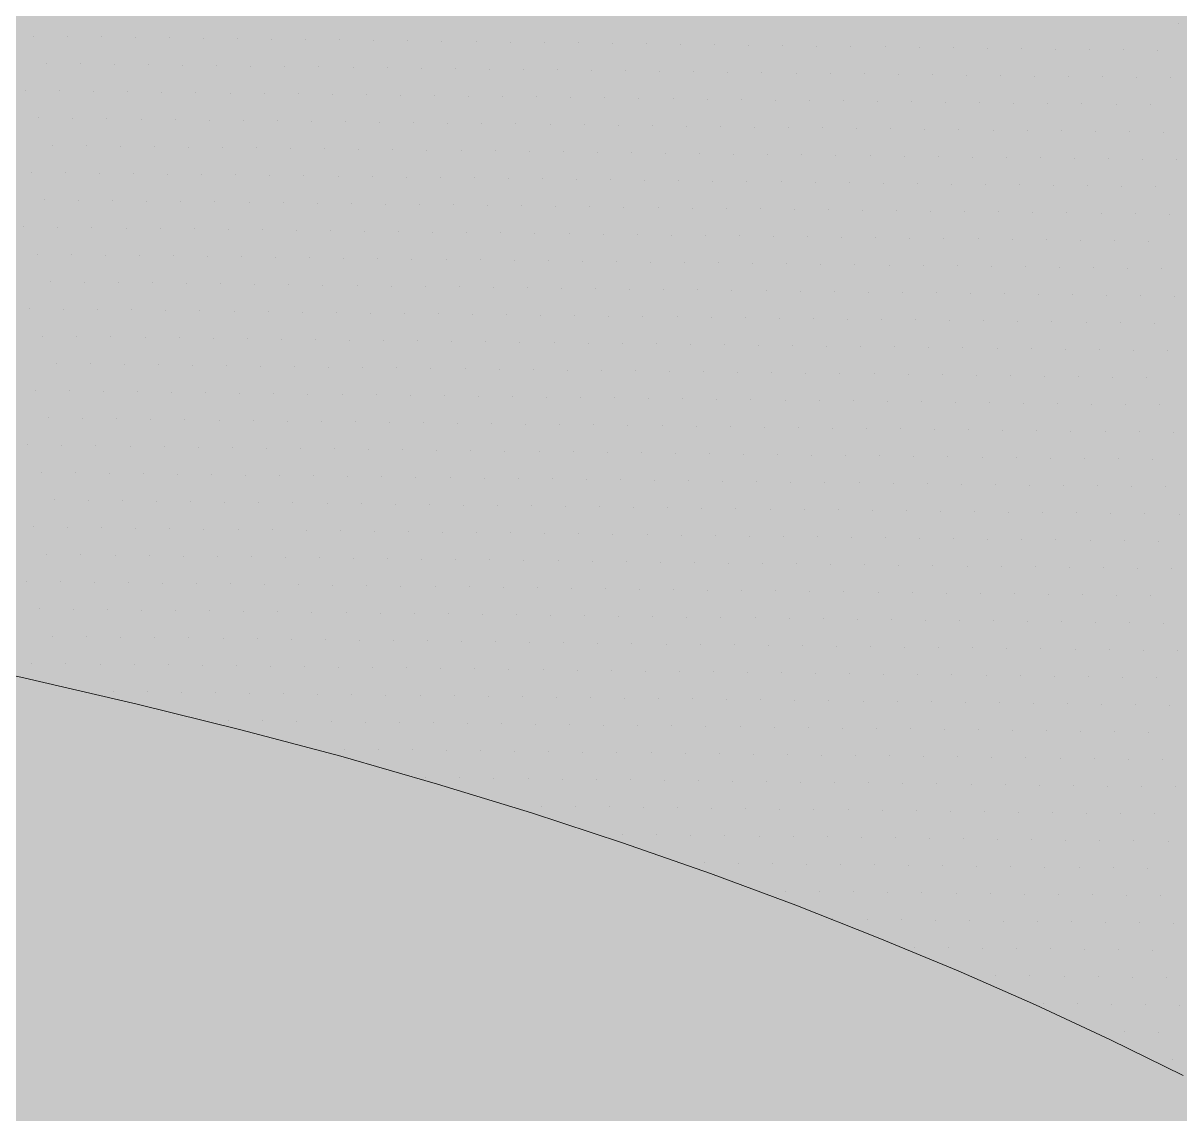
# Model space of a CAD drawing. Header units: metres. Extents: x 62264 to 62602, y 108404 to 109101.
# Drawn here: x 62517.266 to 62518.23, y 108437.535 to 108438.443 of the extents above; entities that cross this region are included whole.
import ezdxf

# ---------------------------------------------------------------- set-up
doc = ezdxf.new("R2010")
doc.units = ezdxf.units.M
doc.header["$MEASUREMENT"] = 0
for name, color, linetype in [('colore lago', 131, 'Continuous'), ('LIN018CO', 6, 'Continuous'), ('LIN025CO', 7, 'Continuous')]:
    doc.layers.add(name, color=color, linetype=linetype)

# ---------------------------------------------------------------- blocks, each defined once
blk = doc.blocks.new('*X8')
at = {"color": 0}
for p, q in [((262.29945, 628.3071), (262.29945, 628.3071)), ((262.289925, 628.30075), (262.289925, 628.30075)), ((262.296275, 628.30075), (262.296275, 628.30075)), ((262.27405, 628.2944), (262.27405, 628.2944)), ((262.2804, 628.2944), (262.2804, 628.2944)), ((262.28675, 628.2944), (262.28675, 628.2944)), ((262.2931, 628.2944), (262.2931, 628.2944)), ((262.29945, 628.2944), (262.29945, 628.2944)), ((262.264525, 628.28805), (262.264525, 628.28805)), ((262.270875, 628.28805), (262.270875, 628.28805)), ((262.277225, 628.28805), (262.277225, 628.28805)), ((262.283575, 628.28805), (262.283575, 628.28805)), ((262.289925, 628.28805), (262.289925, 628.28805)), ((262.296275, 628.28805), (262.296275, 628.28805)), ((262.302625, 628.28805), (262.302625, 628.28805)), ((262.24865, 628.2817), (262.24865, 628.2817)), ((262.255, 628.2817), (262.255, 628.2817)), ((262.26135, 628.2817), (262.26135, 628.2817)), ((262.2677, 628.2817), (262.2677, 628.2817)), ((262.27405, 628.2817), (262.27405, 628.2817)), ((262.2804, 628.2817), (262.2804, 628.2817)), ((262.28675, 628.2817), (262.28675, 628.2817)), ((262.2931, 628.2817), (262.2931, 628.2817)), ((262.29945, 628.2817), (262.29945, 628.2817)), ((262.3058, 628.2817), (262.3058, 628.2817)), ((262.239125, 628.27535), (262.239125, 628.27535)), ((262.245475, 628.27535), (262.245475, 628.27535)), ((262.251825, 628.27535), (262.251825, 628.27535)), ((262.258175, 628.27535), (262.258175, 628.27535)), ((262.264525, 628.27535), (262.264525, 628.27535)), ((262.270875, 628.27535), (262.270875, 628.27535)), ((262.277225, 628.27535), (262.277225, 628.27535)), ((262.283575, 628.27535), (262.283575, 628.27535)), ((262.289925, 628.27535), (262.289925, 628.27535)), ((262.296275, 628.27535), (262.296275, 628.27535)), ((262.302625, 628.27535), (262.302625, 628.27535)), ((262.308975, 628.27535), (262.308975, 628.27535)), ((262.22325, 628.269), (262.22325, 628.269)), ((262.2296, 628.269), (262.2296, 628.269)), ((262.23595, 628.269), (262.23595, 628.269)), ((262.2423, 628.269), (262.2423, 628.269)), ((262.24865, 628.269), (262.24865, 628.269)), ((262.255, 628.269), (262.255, 628.269)), ((262.26135, 628.269), (262.26135, 628.269)), ((262.2677, 628.269), (262.2677, 628.269)), ((262.27405, 628.269), (262.27405, 628.269)), ((262.2804, 628.269), (262.2804, 628.269)), ((262.28675, 628.269), (262.28675, 628.269)), ((262.2931, 628.269), (262.2931, 628.269)), ((262.29945, 628.269), (262.29945, 628.269)), ((262.3058, 628.269), (262.3058, 628.269)), ((262.31215, 628.269), (262.31215, 628.269)), ((262.207375, 628.26265), (262.207375, 628.26265)), ((262.213725, 628.26265), (262.213725, 628.26265)), ((262.220075, 628.26265), (262.220075, 628.26265)), ((262.226425, 628.26265), (262.226425, 628.26265)), ((262.232775, 628.26265), (262.232775, 628.26265)), ((262.239125, 628.26265), (262.239125, 628.26265)), ((262.245475, 628.26265), (262.245475, 628.26265)), ((262.251825, 628.26265), (262.251825, 628.26265)), ((262.258175, 628.26265), (262.258175, 628.26265)), ((262.264525, 628.26265), (262.264525, 628.26265)), ((262.270875, 628.26265), (262.270875, 628.26265)), ((262.277225, 628.26265), (262.277225, 628.26265)), ((262.283575, 628.26265), (262.283575, 628.26265)), ((262.289925, 628.26265), (262.289925, 628.26265)), ((262.296275, 628.26265), (262.296275, 628.26265)), ((262.302625, 628.26265), (262.302625, 628.26265)), ((262.308975, 628.26265), (262.308975, 628.26265)), ((262.315325, 628.26265), (262.315325, 628.26265)), ((262.19785, 628.2563), (262.19785, 628.2563)), ((262.2042, 628.2563), (262.2042, 628.2563)), ((262.21055, 628.2563), (262.21055, 628.2563)), ((262.2169, 628.2563), (262.2169, 628.2563)), ((262.22325, 628.2563), (262.22325, 628.2563)), ((262.2296, 628.2563), (262.2296, 628.2563)), ((262.23595, 628.2563), (262.23595, 628.2563)), ((262.2423, 628.2563), (262.2423, 628.2563)), ((262.24865, 628.2563), (262.24865, 628.2563)), ((262.255, 628.2563), (262.255, 628.2563)), ((262.26135, 628.2563), (262.26135, 628.2563)), ((262.2677, 628.2563), (262.2677, 628.2563)), ((262.27405, 628.2563), (262.27405, 628.2563)), ((262.2804, 628.2563), (262.2804, 628.2563)), ((262.28675, 628.2563), (262.28675, 628.2563)), ((262.2931, 628.2563), (262.2931, 628.2563)), ((262.29945, 628.2563), (262.29945, 628.2563)), ((262.3058, 628.2563), (262.3058, 628.2563)), ((262.31215, 628.2563), (262.31215, 628.2563)), ((262.3185, 628.2563), (262.3185, 628.2563)), ((262.181975, 628.24995), (262.181975, 628.24995)), ((262.188325, 628.24995), (262.188325, 628.24995)), ((262.194675, 628.24995), (262.194675, 628.24995)), ((262.201025, 628.24995), (262.201025, 628.24995)), ((262.207375, 628.24995), (262.207375, 628.24995)), ((262.213725, 628.24995), (262.213725, 628.24995)), ((262.220075, 628.24995), (262.220075, 628.24995)), ((262.226425, 628.24995), (262.226425, 628.24995)), ((262.232775, 628.24995), (262.232775, 628.24995)), ((262.239125, 628.24995), (262.239125, 628.24995)), ((262.245475, 628.24995), (262.245475, 628.24995)), ((262.251825, 628.24995), (262.251825, 628.24995)), ((262.258175, 628.24995), (262.258175, 628.24995)), ((262.264525, 628.24995), (262.264525, 628.24995)), ((262.270875, 628.24995), (262.270875, 628.24995)), ((262.277225, 628.24995), (262.277225, 628.24995)), ((262.283575, 628.24995), (262.283575, 628.24995)), ((262.289925, 628.24995), (262.289925, 628.24995)), ((262.296275, 628.24995), (262.296275, 628.24995)), ((262.302625, 628.24995), (262.302625, 628.24995)), ((262.308975, 628.24995), (262.308975, 628.24995)), ((262.315325, 628.24995), (262.315325, 628.24995)), ((262.321675, 628.24995), (262.321675, 628.24995)), ((262.17245, 628.2436), (262.17245, 628.2436)), ((262.1788, 628.2436), (262.1788, 628.2436)), ((262.18515, 628.2436), (262.18515, 628.2436)), ((262.1915, 628.2436), (262.1915, 628.2436)), ((262.19785, 628.2436), (262.19785, 628.2436)), ((262.2042, 628.2436), (262.2042, 628.2436)), ((262.21055, 628.2436), (262.21055, 628.2436)), ((262.2169, 628.2436), (262.2169, 628.2436)), ((262.22325, 628.2436), (262.22325, 628.2436)), ((262.2296, 628.2436), (262.2296, 628.2436)), ((262.23595, 628.2436), (262.23595, 628.2436)), ((262.2423, 628.2436), (262.2423, 628.2436)), ((262.24865, 628.2436), (262.24865, 628.2436)), ((262.255, 628.2436), (262.255, 628.2436)), ((262.26135, 628.2436), (262.26135, 628.2436)), ((262.2677, 628.2436), (262.2677, 628.2436)), ((262.27405, 628.2436), (262.27405, 628.2436)), ((262.2804, 628.2436), (262.2804, 628.2436)), ((262.28675, 628.2436), (262.28675, 628.2436)), ((262.2931, 628.2436), (262.2931, 628.2436)), ((262.29945, 628.2436), (262.29945, 628.2436)), ((262.3058, 628.2436), (262.3058, 628.2436)), ((262.31215, 628.2436), (262.31215, 628.2436)), ((262.3185, 628.2436), (262.3185, 628.2436)), ((262.32485, 628.2436), (262.32485, 628.2436)), ((262.156575, 628.23725), (262.156575, 628.23725)), ((262.162925, 628.23725), (262.162925, 628.23725)), ((262.169275, 628.23725), (262.169275, 628.23725)), ((262.175625, 628.23725), (262.175625, 628.23725)), ((262.181975, 628.23725), (262.181975, 628.23725)), ((262.188325, 628.23725), (262.188325, 628.23725)), ((262.194675, 628.23725), (262.194675, 628.23725)), ((262.201025, 628.23725), (262.201025, 628.23725)), ((262.207375, 628.23725), (262.207375, 628.23725)), ((262.213725, 628.23725), (262.213725, 628.23725)), ((262.220075, 628.23725), (262.220075, 628.23725)), ((262.226425, 628.23725), (262.226425, 628.23725)), ((262.232775, 628.23725), (262.232775, 628.23725)), ((262.239125, 628.23725), (262.239125, 628.23725)), ((262.245475, 628.23725), (262.245475, 628.23725)), ((262.251825, 628.23725), (262.251825, 628.23725)), ((262.258175, 628.23725), (262.258175, 628.23725)), ((262.264525, 628.23725), (262.264525, 628.23725)), ((262.270875, 628.23725), (262.270875, 628.23725)), ((262.277225, 628.23725), (262.277225, 628.23725)), ((262.283575, 628.23725), (262.283575, 628.23725)), ((262.289925, 628.23725), (262.289925, 628.23725)), ((262.296275, 628.23725), (262.296275, 628.23725)), ((262.302625, 628.23725), (262.302625, 628.23725)), ((262.308975, 628.23725), (262.308975, 628.23725)), ((262.315325, 628.23725), (262.315325, 628.23725)), ((262.321675, 628.23725), (262.321675, 628.23725)), ((262.328025, 628.23725), (262.328025, 628.23725)), ((262.14705, 628.2309), (262.14705, 628.2309)), ((262.1534, 628.2309), (262.1534, 628.2309)), ((262.15975, 628.2309), (262.15975, 628.2309)), ((262.1661, 628.2309), (262.1661, 628.2309)), ((262.17245, 628.2309), (262.17245, 628.2309)), ((262.1788, 628.2309), (262.1788, 628.2309)), ((262.18515, 628.2309), (262.18515, 628.2309)), ((262.1915, 628.2309), (262.1915, 628.2309)), ((262.19785, 628.2309), (262.19785, 628.2309)), ((262.2042, 628.2309), (262.2042, 628.2309)), ((262.21055, 628.2309), (262.21055, 628.2309)), ((262.2169, 628.2309), (262.2169, 628.2309)), ((262.22325, 628.2309), (262.22325, 628.2309)), ((262.2296, 628.2309), (262.2296, 628.2309)), ((262.23595, 628.2309), (262.23595, 628.2309)), ((262.2423, 628.2309), (262.2423, 628.2309)), ((262.24865, 628.2309), (262.24865, 628.2309)), ((262.255, 628.2309), (262.255, 628.2309)), ((262.26135, 628.2309), (262.26135, 628.2309)), ((262.2677, 628.2309), (262.2677, 628.2309)), ((262.27405, 628.2309), (262.27405, 628.2309)), ((262.2804, 628.2309), (262.2804, 628.2309)), ((262.28675, 628.2309), (262.28675, 628.2309)), ((262.2931, 628.2309), (262.2931, 628.2309)), ((262.29945, 628.2309), (262.29945, 628.2309)), ((262.3058, 628.2309), (262.3058, 628.2309)), ((262.31215, 628.2309), (262.31215, 628.2309)), ((262.3185, 628.2309), (262.3185, 628.2309)), ((262.32485, 628.2309), (262.32485, 628.2309)), ((262.3312, 628.2309), (262.3312, 628.2309)), ((262.131175, 628.22455), (262.131175, 628.22455)), ((262.137525, 628.22455), (262.137525, 628.22455)), ((262.143875, 628.22455), (262.143875, 628.22455)), ((262.150225, 628.22455), (262.150225, 628.22455)), ((262.156575, 628.22455), (262.156575, 628.22455)), ((262.162925, 628.22455), (262.162925, 628.22455)), ((262.169275, 628.22455), (262.169275, 628.22455)), ((262.175625, 628.22455), (262.175625, 628.22455)), ((262.181975, 628.22455), (262.181975, 628.22455)), ((262.188325, 628.22455), (262.188325, 628.22455)), ((262.194675, 628.22455), (262.194675, 628.22455)), ((262.201025, 628.22455), (262.201025, 628.22455)), ((262.207375, 628.22455), (262.207375, 628.22455)), ((262.213725, 628.22455), (262.213725, 628.22455)), ((262.220075, 628.22455), (262.220075, 628.22455)), ((262.226425, 628.22455), (262.226425, 628.22455)), ((262.232775, 628.22455), (262.232775, 628.22455)), ((262.239125, 628.22455), (262.239125, 628.22455)), ((262.245475, 628.22455), (262.245475, 628.22455)), ((262.251825, 628.22455), (262.251825, 628.22455)), ((262.258175, 628.22455), (262.258175, 628.22455)), ((262.264525, 628.22455), (262.264525, 628.22455)), ((262.270875, 628.22455), (262.270875, 628.22455)), ((262.277225, 628.22455), (262.277225, 628.22455)), ((262.283575, 628.22455), (262.283575, 628.22455)), ((262.289925, 628.22455), (262.289925, 628.22455)), ((262.296275, 628.22455), (262.296275, 628.22455)), ((262.302625, 628.22455), (262.302625, 628.22455)), ((262.308975, 628.22455), (262.308975, 628.22455)), ((262.315325, 628.22455), (262.315325, 628.22455)), ((262.321675, 628.22455), (262.321675, 628.22455)), ((262.328025, 628.22455), (262.328025, 628.22455)), ((262.334375, 628.22455), (262.334375, 628.22455)), ((262.1153, 628.2182), (262.1153, 628.2182)), ((262.12165, 628.2182), (262.12165, 628.2182)), ((262.128, 628.2182), (262.128, 628.2182)), ((262.13435, 628.2182), (262.13435, 628.2182)), ((262.1407, 628.2182), (262.1407, 628.2182)), ((262.14705, 628.2182), (262.14705, 628.2182)), ((262.1534, 628.2182), (262.1534, 628.2182)), ((262.15975, 628.2182), (262.15975, 628.2182)), ((262.1661, 628.2182), (262.1661, 628.2182)), ((262.17245, 628.2182), (262.17245, 628.2182)), ((262.1788, 628.2182), (262.1788, 628.2182)), ((262.18515, 628.2182), (262.18515, 628.2182)), ((262.1915, 628.2182), (262.1915, 628.2182)), ((262.19785, 628.2182), (262.19785, 628.2182)), ((262.2042, 628.2182), (262.2042, 628.2182)), ((262.21055, 628.2182), (262.21055, 628.2182)), ((262.2169, 628.2182), (262.2169, 628.2182)), ((262.22325, 628.2182), (262.22325, 628.2182)), ((262.2296, 628.2182), (262.2296, 628.2182)), ((262.23595, 628.2182), (262.23595, 628.2182)), ((262.2423, 628.2182), (262.2423, 628.2182)), ((262.24865, 628.2182), (262.24865, 628.2182)), ((262.255, 628.2182), (262.255, 628.2182)), ((262.26135, 628.2182), (262.26135, 628.2182)), ((262.2677, 628.2182), (262.2677, 628.2182)), ((262.27405, 628.2182), (262.27405, 628.2182)), ((262.2804, 628.2182), (262.2804, 628.2182)), ((262.28675, 628.2182), (262.28675, 628.2182)), ((262.2931, 628.2182), (262.2931, 628.2182)), ((262.29945, 628.2182), (262.29945, 628.2182)), ((262.3058, 628.2182), (262.3058, 628.2182)), ((262.31215, 628.2182), (262.31215, 628.2182)), ((262.3185, 628.2182), (262.3185, 628.2182)), ((262.32485, 628.2182), (262.32485, 628.2182)), ((262.3312, 628.2182), (262.3312, 628.2182)), ((262.33755, 628.2182), (262.33755, 628.2182)), ((262.105775, 628.21185), (262.105775, 628.21185)), ((262.112125, 628.21185), (262.112125, 628.21185)), ((262.118475, 628.21185), (262.118475, 628.21185)), ((262.124825, 628.21185), (262.124825, 628.21185)), ((262.131175, 628.21185), (262.131175, 628.21185)), ((262.137525, 628.21185), (262.137525, 628.21185)), ((262.143875, 628.21185), (262.143875, 628.21185)), ((262.150225, 628.21185), (262.150225, 628.21185)), ((262.156575, 628.21185), (262.156575, 628.21185)), ((262.162925, 628.21185), (262.162925, 628.21185)), ((262.169275, 628.21185), (262.169275, 628.21185)), ((262.175625, 628.21185), (262.175625, 628.21185)), ((262.181975, 628.21185), (262.181975, 628.21185)), ((262.188325, 628.21185), (262.188325, 628.21185)), ((262.194675, 628.21185), (262.194675, 628.21185)), ((262.201025, 628.21185), (262.201025, 628.21185)), ((262.207375, 628.21185), (262.207375, 628.21185)), ((262.213725, 628.21185), (262.213725, 628.21185)), ((262.220075, 628.21185), (262.220075, 628.21185)), ((262.226425, 628.21185), (262.226425, 628.21185)), ((262.232775, 628.21185), (262.232775, 628.21185)), ((262.239125, 628.21185), (262.239125, 628.21185)), ((262.245475, 628.21185), (262.245475, 628.21185)), ((262.251825, 628.21185), (262.251825, 628.21185)), ((262.258175, 628.21185), (262.258175, 628.21185)), ((262.264525, 628.21185), (262.264525, 628.21185)), ((262.270875, 628.21185), (262.270875, 628.21185)), ((262.277225, 628.21185), (262.277225, 628.21185)), ((262.283575, 628.21185), (262.283575, 628.21185)), ((262.289925, 628.21185), (262.289925, 628.21185)), ((262.296275, 628.21185), (262.296275, 628.21185)), ((262.302625, 628.21185), (262.302625, 628.21185)), ((262.308975, 628.21185), (262.308975, 628.21185)), ((262.315325, 628.21185), (262.315325, 628.21185)), ((262.321675, 628.21185), (262.321675, 628.21185)), ((262.328025, 628.21185), (262.328025, 628.21185)), ((262.334375, 628.21185), (262.334375, 628.21185)), ((262.340725, 628.21185), (262.340725, 628.21185)), ((262.1153, 628.2055), (262.1153, 628.2055)), ((262.12165, 628.2055), (262.12165, 628.2055)), ((262.128, 628.2055), (262.128, 628.2055)), ((262.13435, 628.2055), (262.13435, 628.2055)), ((262.1407, 628.2055), (262.1407, 628.2055)), ((262.14705, 628.2055), (262.14705, 628.2055)), ((262.1534, 628.2055), (262.1534, 628.2055)), ((262.15975, 628.2055), (262.15975, 628.2055)), ((262.1661, 628.2055), (262.1661, 628.2055)), ((262.17245, 628.2055), (262.17245, 628.2055)), ((262.1788, 628.2055), (262.1788, 628.2055)), ((262.18515, 628.2055), (262.18515, 628.2055)), ((262.1915, 628.2055), (262.1915, 628.2055)), ((262.19785, 628.2055), (262.19785, 628.2055)), ((262.2042, 628.2055), (262.2042, 628.2055)), ((262.21055, 628.2055), (262.21055, 628.2055)), ((262.2169, 628.2055), (262.2169, 628.2055)), ((262.22325, 628.2055), (262.22325, 628.2055)), ((262.2296, 628.2055), (262.2296, 628.2055)), ((262.23595, 628.2055), (262.23595, 628.2055)), ((262.2423, 628.2055), (262.2423, 628.2055)), ((262.24865, 628.2055), (262.24865, 628.2055)), ((262.255, 628.2055), (262.255, 628.2055)), ((262.26135, 628.2055), (262.26135, 628.2055)), ((262.2677, 628.2055), (262.2677, 628.2055)), ((262.27405, 628.2055), (262.27405, 628.2055)), ((262.2804, 628.2055), (262.2804, 628.2055)), ((262.28675, 628.2055), (262.28675, 628.2055)), ((262.2931, 628.2055), (262.2931, 628.2055)), ((262.29945, 628.2055), (262.29945, 628.2055)), ((262.3058, 628.2055), (262.3058, 628.2055)), ((262.31215, 628.2055), (262.31215, 628.2055)), ((262.3185, 628.2055), (262.3185, 628.2055)), ((262.32485, 628.2055), (262.32485, 628.2055)), ((262.3312, 628.2055), (262.3312, 628.2055)), ((262.33755, 628.2055), (262.33755, 628.2055)), ((262.3439, 628.2055), (262.3439, 628.2055)), ((262.124825, 628.19915), (262.124825, 628.19915)), ((262.131175, 628.19915), (262.131175, 628.19915)), ((262.137525, 628.19915), (262.137525, 628.19915)), ((262.143875, 628.19915), (262.143875, 628.19915)), ((262.150225, 628.19915), (262.150225, 628.19915)), ((262.156575, 628.19915), (262.156575, 628.19915)), ((262.162925, 628.19915), (262.162925, 628.19915)), ((262.169275, 628.19915), (262.169275, 628.19915)), ((262.175625, 628.19915), (262.175625, 628.19915)), ((262.181975, 628.19915), (262.181975, 628.19915)), ((262.188325, 628.19915), (262.188325, 628.19915)), ((262.194675, 628.19915), (262.194675, 628.19915)), ((262.201025, 628.19915), (262.201025, 628.19915)), ((262.207375, 628.19915), (262.207375, 628.19915)), ((262.213725, 628.19915), (262.213725, 628.19915)), ((262.220075, 628.19915), (262.220075, 628.19915)), ((262.226425, 628.19915), (262.226425, 628.19915)), ((262.232775, 628.19915), (262.232775, 628.19915)), ((262.239125, 628.19915), (262.239125, 628.19915)), ((262.245475, 628.19915), (262.245475, 628.19915)), ((262.251825, 628.19915), (262.251825, 628.19915)), ((262.258175, 628.19915), (262.258175, 628.19915)), ((262.264525, 628.19915), (262.264525, 628.19915)), ((262.270875, 628.19915), (262.270875, 628.19915)), ((262.277225, 628.19915), (262.277225, 628.19915)), ((262.283575, 628.19915), (262.283575, 628.19915)), ((262.289925, 628.19915), (262.289925, 628.19915)), ((262.296275, 628.19915), (262.296275, 628.19915)), ((262.302625, 628.19915), (262.302625, 628.19915)), ((262.308975, 628.19915), (262.308975, 628.19915)), ((262.315325, 628.19915), (262.315325, 628.19915)), ((262.321675, 628.19915), (262.321675, 628.19915)), ((262.328025, 628.19915), (262.328025, 628.19915)), ((262.334375, 628.19915), (262.334375, 628.19915)), ((262.340725, 628.19915), (262.340725, 628.19915)), ((262.347075, 628.19915), (262.347075, 628.19915)), ((262.128, 628.1928), (262.128, 628.1928)), ((262.13435, 628.1928), (262.13435, 628.1928)), ((262.1407, 628.1928), (262.1407, 628.1928)), ((262.14705, 628.1928), (262.14705, 628.1928)), ((262.1534, 628.1928), (262.1534, 628.1928)), ((262.15975, 628.1928), (262.15975, 628.1928)), ((262.1661, 628.1928), (262.1661, 628.1928)), ((262.17245, 628.1928), (262.17245, 628.1928)), ((262.1788, 628.1928), (262.1788, 628.1928)), ((262.18515, 628.1928), (262.18515, 628.1928)), ((262.1915, 628.1928), (262.1915, 628.1928)), ((262.19785, 628.1928), (262.19785, 628.1928)), ((262.2042, 628.1928), (262.2042, 628.1928)), ((262.21055, 628.1928), (262.21055, 628.1928)), ((262.2169, 628.1928), (262.2169, 628.1928)), ((262.22325, 628.1928), (262.22325, 628.1928)), ((262.2296, 628.1928), (262.2296, 628.1928)), ((262.23595, 628.1928), (262.23595, 628.1928)), ((262.2423, 628.1928), (262.2423, 628.1928)), ((262.24865, 628.1928), (262.24865, 628.1928)), ((262.255, 628.1928), (262.255, 628.1928)), ((262.26135, 628.1928), (262.26135, 628.1928)), ((262.2677, 628.1928), (262.2677, 628.1928)), ((262.27405, 628.1928), (262.27405, 628.1928)), ((262.2804, 628.1928), (262.2804, 628.1928)), ((262.28675, 628.1928), (262.28675, 628.1928)), ((262.2931, 628.1928), (262.2931, 628.1928)), ((262.29945, 628.1928), (262.29945, 628.1928)), ((262.3058, 628.1928), (262.3058, 628.1928)), ((262.31215, 628.1928), (262.31215, 628.1928)), ((262.3185, 628.1928), (262.3185, 628.1928)), ((262.32485, 628.1928), (262.32485, 628.1928)), ((262.3312, 628.1928), (262.3312, 628.1928)), ((262.33755, 628.1928), (262.33755, 628.1928)), ((262.3439, 628.1928), (262.3439, 628.1928)), ((262.35025, 628.1928), (262.35025, 628.1928)), ((262.137525, 628.18645), (262.137525, 628.18645)), ((262.143875, 628.18645), (262.143875, 628.18645)), ((262.150225, 628.18645), (262.150225, 628.18645)), ((262.156575, 628.18645), (262.156575, 628.18645)), ((262.162925, 628.18645), (262.162925, 628.18645)), ((262.169275, 628.18645), (262.169275, 628.18645)), ((262.175625, 628.18645), (262.175625, 628.18645)), ((262.181975, 628.18645), (262.181975, 628.18645)), ((262.188325, 628.18645), (262.188325, 628.18645)), ((262.194675, 628.18645), (262.194675, 628.18645)), ((262.201025, 628.18645), (262.201025, 628.18645)), ((262.207375, 628.18645), (262.207375, 628.18645)), ((262.213725, 628.18645), (262.213725, 628.18645)), ((262.220075, 628.18645), (262.220075, 628.18645)), ((262.226425, 628.18645), (262.226425, 628.18645)), ((262.232775, 628.18645), (262.232775, 628.18645)), ((262.239125, 628.18645), (262.239125, 628.18645)), ((262.245475, 628.18645), (262.245475, 628.18645)), ((262.251825, 628.18645), (262.251825, 628.18645)), ((262.258175, 628.18645), (262.258175, 628.18645)), ((262.264525, 628.18645), (262.264525, 628.18645)), ((262.270875, 628.18645), (262.270875, 628.18645)), ((262.277225, 628.18645), (262.277225, 628.18645)), ((262.283575, 628.18645), (262.283575, 628.18645)), ((262.289925, 628.18645), (262.289925, 628.18645)), ((262.296275, 628.18645), (262.296275, 628.18645)), ((262.302625, 628.18645), (262.302625, 628.18645)), ((262.308975, 628.18645), (262.308975, 628.18645)), ((262.315325, 628.18645), (262.315325, 628.18645)), ((262.321675, 628.18645), (262.321675, 628.18645)), ((262.328025, 628.18645), (262.328025, 628.18645)), ((262.334375, 628.18645), (262.334375, 628.18645)), ((262.340725, 628.18645), (262.340725, 628.18645)), ((262.347075, 628.18645), (262.347075, 628.18645)), ((262.353425, 628.18645), (262.353425, 628.18645)), ((262.14705, 628.1801), (262.14705, 628.1801)), ((262.1534, 628.1801), (262.1534, 628.1801)), ((262.15975, 628.1801), (262.15975, 628.1801)), ((262.1661, 628.1801), (262.1661, 628.1801)), ((262.17245, 628.1801), (262.17245, 628.1801)), ((262.1788, 628.1801), (262.1788, 628.1801)), ((262.18515, 628.1801), (262.18515, 628.1801)), ((262.1915, 628.1801), (262.1915, 628.1801)), ((262.19785, 628.1801), (262.19785, 628.1801)), ((262.2042, 628.1801), (262.2042, 628.1801)), ((262.21055, 628.1801), (262.21055, 628.1801)), ((262.2169, 628.1801), (262.2169, 628.1801)), ((262.22325, 628.1801), (262.22325, 628.1801)), ((262.2296, 628.1801), (262.2296, 628.1801)), ((262.23595, 628.1801), (262.23595, 628.1801)), ((262.2423, 628.1801), (262.2423, 628.1801)), ((262.24865, 628.1801), (262.24865, 628.1801)), ((262.255, 628.1801), (262.255, 628.1801)), ((262.26135, 628.1801), (262.26135, 628.1801)), ((262.2677, 628.1801), (262.2677, 628.1801)), ((262.27405, 628.1801), (262.27405, 628.1801)), ((262.2804, 628.1801), (262.2804, 628.1801)), ((262.28675, 628.1801), (262.28675, 628.1801)), ((262.2931, 628.1801), (262.2931, 628.1801)), ((262.29945, 628.1801), (262.29945, 628.1801)), ((262.3058, 628.1801), (262.3058, 628.1801)), ((262.31215, 628.1801), (262.31215, 628.1801)), ((262.3185, 628.1801), (262.3185, 628.1801)), ((262.32485, 628.1801), (262.32485, 628.1801)), ((262.3312, 628.1801), (262.3312, 628.1801)), ((262.33755, 628.1801), (262.33755, 628.1801)), ((262.3439, 628.1801), (262.3439, 628.1801)), ((262.35025, 628.1801), (262.35025, 628.1801)), ((262.3566, 628.1801), (262.3566, 628.1801)), ((262.150225, 628.17375), (262.150225, 628.17375)), ((262.156575, 628.17375), (262.156575, 628.17375)), ((262.162925, 628.17375), (262.162925, 628.17375)), ((262.169275, 628.17375), (262.169275, 628.17375)), ((262.175625, 628.17375), (262.175625, 628.17375)), ((262.181975, 628.17375), (262.181975, 628.17375)), ((262.188325, 628.17375), (262.188325, 628.17375)), ((262.194675, 628.17375), (262.194675, 628.17375)), ((262.201025, 628.17375), (262.201025, 628.17375)), ((262.207375, 628.17375), (262.207375, 628.17375)), ((262.213725, 628.17375), (262.213725, 628.17375)), ((262.220075, 628.17375), (262.220075, 628.17375)), ((262.226425, 628.17375), (262.226425, 628.17375)), ((262.232775, 628.17375), (262.232775, 628.17375)), ((262.239125, 628.17375), (262.239125, 628.17375)), ((262.245475, 628.17375), (262.245475, 628.17375)), ((262.251825, 628.17375), (262.251825, 628.17375)), ((262.258175, 628.17375), (262.258175, 628.17375)), ((262.264525, 628.17375), (262.264525, 628.17375)), ((262.270875, 628.17375), (262.270875, 628.17375)), ((262.277225, 628.17375), (262.277225, 628.17375)), ((262.283575, 628.17375), (262.283575, 628.17375)), ((262.289925, 628.17375), (262.289925, 628.17375)), ((262.296275, 628.17375), (262.296275, 628.17375)), ((262.302625, 628.17375), (262.302625, 628.17375)), ((262.308975, 628.17375), (262.308975, 628.17375)), ((262.315325, 628.17375), (262.315325, 628.17375)), ((262.321675, 628.17375), (262.321675, 628.17375)), ((262.328025, 628.17375), (262.328025, 628.17375)), ((262.334375, 628.17375), (262.334375, 628.17375)), ((262.340725, 628.17375), (262.340725, 628.17375)), ((262.347075, 628.17375), (262.347075, 628.17375)), ((262.353425, 628.17375), (262.353425, 628.17375)), ((262.359775, 628.17375), (262.359775, 628.17375)), ((262.15975, 628.1674), (262.15975, 628.1674)), ((262.1661, 628.1674), (262.1661, 628.1674)), ((262.17245, 628.1674), (262.17245, 628.1674)), ((262.1788, 628.1674), (262.1788, 628.1674)), ((262.18515, 628.1674), (262.18515, 628.1674)), ((262.1915, 628.1674), (262.1915, 628.1674)), ((262.19785, 628.1674), (262.19785, 628.1674)), ((262.2042, 628.1674), (262.2042, 628.1674)), ((262.21055, 628.1674), (262.21055, 628.1674)), ((262.2169, 628.1674), (262.2169, 628.1674)), ((262.22325, 628.1674), (262.22325, 628.1674)), ((262.2296, 628.1674), (262.2296, 628.1674)), ((262.23595, 628.1674), (262.23595, 628.1674)), ((262.2423, 628.1674), (262.2423, 628.1674)), ((262.24865, 628.1674), (262.24865, 628.1674)), ((262.255, 628.1674), (262.255, 628.1674)), ((262.26135, 628.1674), (262.26135, 628.1674)), ((262.2677, 628.1674), (262.2677, 628.1674)), ((262.27405, 628.1674), (262.27405, 628.1674)), ((262.2804, 628.1674), (262.2804, 628.1674)), ((262.28675, 628.1674), (262.28675, 628.1674)), ((262.2931, 628.1674), (262.2931, 628.1674)), ((262.29945, 628.1674), (262.29945, 628.1674)), ((262.3058, 628.1674), (262.3058, 628.1674)), ((262.31215, 628.1674), (262.31215, 628.1674)), ((262.3185, 628.1674), (262.3185, 628.1674)), ((262.32485, 628.1674), (262.32485, 628.1674)), ((262.3312, 628.1674), (262.3312, 628.1674)), ((262.33755, 628.1674), (262.33755, 628.1674)), ((262.3439, 628.1674), (262.3439, 628.1674)), ((262.35025, 628.1674), (262.35025, 628.1674)), ((262.3566, 628.1674), (262.3566, 628.1674)), ((262.36295, 628.1674), (262.36295, 628.1674)), ((262.162925, 628.16105), (262.162925, 628.16105)), ((262.169275, 628.16105), (262.169275, 628.16105)), ((262.175625, 628.16105), (262.175625, 628.16105)), ((262.181975, 628.16105), (262.181975, 628.16105)), ((262.188325, 628.16105), (262.188325, 628.16105)), ((262.194675, 628.16105), (262.194675, 628.16105)), ((262.201025, 628.16105), (262.201025, 628.16105)), ((262.207375, 628.16105), (262.207375, 628.16105)), ((262.213725, 628.16105), (262.213725, 628.16105)), ((262.220075, 628.16105), (262.220075, 628.16105)), ((262.226425, 628.16105), (262.226425, 628.16105)), ((262.232775, 628.16105), (262.232775, 628.16105)), ((262.239125, 628.16105), (262.239125, 628.16105)), ((262.245475, 628.16105), (262.245475, 628.16105)), ((262.251825, 628.16105), (262.251825, 628.16105)), ((262.258175, 628.16105), (262.258175, 628.16105)), ((262.264525, 628.16105), (262.264525, 628.16105)), ((262.270875, 628.16105), (262.270875, 628.16105)), ((262.277225, 628.16105), (262.277225, 628.16105)), ((262.283575, 628.16105), (262.283575, 628.16105)), ((262.289925, 628.16105), (262.289925, 628.16105)), ((262.296275, 628.16105), (262.296275, 628.16105)), ((262.302625, 628.16105), (262.302625, 628.16105)), ((262.308975, 628.16105), (262.308975, 628.16105)), ((262.315325, 628.16105), (262.315325, 628.16105)), ((262.321675, 628.16105), (262.321675, 628.16105)), ((262.328025, 628.16105), (262.328025, 628.16105)), ((262.334375, 628.16105), (262.334375, 628.16105)), ((262.340725, 628.16105), (262.340725, 628.16105)), ((262.347075, 628.16105), (262.347075, 628.16105)), ((262.353425, 628.16105), (262.353425, 628.16105)), ((262.359775, 628.16105), (262.359775, 628.16105)), ((262.366125, 628.16105), (262.366125, 628.16105)), ((262.17245, 628.1547), (262.17245, 628.1547)), ((262.1788, 628.1547), (262.1788, 628.1547)), ((262.18515, 628.1547), (262.18515, 628.1547)), ((262.1915, 628.1547), (262.1915, 628.1547)), ((262.19785, 628.1547), (262.19785, 628.1547)), ((262.2042, 628.1547), (262.2042, 628.1547)), ((262.21055, 628.1547), (262.21055, 628.1547)), ((262.2169, 628.1547), (262.2169, 628.1547)), ((262.22325, 628.1547), (262.22325, 628.1547)), ((262.2296, 628.1547), (262.2296, 628.1547)), ((262.23595, 628.1547), (262.23595, 628.1547)), ((262.2423, 628.1547), (262.2423, 628.1547)), ((262.24865, 628.1547), (262.24865, 628.1547)), ((262.255, 628.1547), (262.255, 628.1547)), ((262.26135, 628.1547), (262.26135, 628.1547)), ((262.2677, 628.1547), (262.2677, 628.1547)), ((262.27405, 628.1547), (262.27405, 628.1547)), ((262.2804, 628.1547), (262.2804, 628.1547)), ((262.28675, 628.1547), (262.28675, 628.1547)), ((262.2931, 628.1547), (262.2931, 628.1547)), ((262.29945, 628.1547), (262.29945, 628.1547)), ((262.3058, 628.1547), (262.3058, 628.1547)), ((262.31215, 628.1547), (262.31215, 628.1547)), ((262.3185, 628.1547), (262.3185, 628.1547)), ((262.32485, 628.1547), (262.32485, 628.1547)), ((262.3312, 628.1547), (262.3312, 628.1547)), ((262.33755, 628.1547), (262.33755, 628.1547)), ((262.3439, 628.1547), (262.3439, 628.1547)), ((262.35025, 628.1547), (262.35025, 628.1547)), ((262.3566, 628.1547), (262.3566, 628.1547)), ((262.36295, 628.1547), (262.36295, 628.1547)), ((262.3693, 628.1547), (262.3693, 628.1547)), ((262.181975, 628.14835), (262.181975, 628.14835)), ((262.188325, 628.14835), (262.188325, 628.14835)), ((262.194675, 628.14835), (262.194675, 628.14835)), ((262.201025, 628.14835), (262.201025, 628.14835)), ((262.207375, 628.14835), (262.207375, 628.14835)), ((262.213725, 628.14835), (262.213725, 628.14835)), ((262.220075, 628.14835), (262.220075, 628.14835)), ((262.226425, 628.14835), (262.226425, 628.14835)), ((262.232775, 628.14835), (262.232775, 628.14835)), ((262.239125, 628.14835), (262.239125, 628.14835)), ((262.245475, 628.14835), (262.245475, 628.14835)), ((262.251825, 628.14835), (262.251825, 628.14835)), ((262.258175, 628.14835), (262.258175, 628.14835)), ((262.264525, 628.14835), (262.264525, 628.14835)), ((262.270875, 628.14835), (262.270875, 628.14835)), ((262.277225, 628.14835), (262.277225, 628.14835)), ((262.283575, 628.14835), (262.283575, 628.14835)), ((262.289925, 628.14835), (262.289925, 628.14835)), ((262.296275, 628.14835), (262.296275, 628.14835)), ((262.302625, 628.14835), (262.302625, 628.14835)), ((262.308975, 628.14835), (262.308975, 628.14835)), ((262.315325, 628.14835), (262.315325, 628.14835)), ((262.321675, 628.14835), (262.321675, 628.14835)), ((262.328025, 628.14835), (262.328025, 628.14835)), ((262.334375, 628.14835), (262.334375, 628.14835)), ((262.340725, 628.14835), (262.340725, 628.14835)), ((262.347075, 628.14835), (262.347075, 628.14835)), ((262.353425, 628.14835), (262.353425, 628.14835)), ((262.359775, 628.14835), (262.359775, 628.14835)), ((262.366125, 628.14835), (262.366125, 628.14835)), ((262.372475, 628.14835), (262.372475, 628.14835)), ((262.18515, 628.142), (262.18515, 628.142)), ((262.1915, 628.142), (262.1915, 628.142)), ((262.19785, 628.142), (262.19785, 628.142)), ((262.2042, 628.142), (262.2042, 628.142)), ((262.21055, 628.142), (262.21055, 628.142)), ((262.2169, 628.142), (262.2169, 628.142)), ((262.22325, 628.142), (262.22325, 628.142)), ((262.2296, 628.142), (262.2296, 628.142)), ((262.23595, 628.142), (262.23595, 628.142)), ((262.2423, 628.142), (262.2423, 628.142)), ((262.24865, 628.142), (262.24865, 628.142)), ((262.255, 628.142), (262.255, 628.142)), ((262.26135, 628.142), (262.26135, 628.142)), ((262.2677, 628.142), (262.2677, 628.142)), ((262.27405, 628.142), (262.27405, 628.142)), ((262.2804, 628.142), (262.2804, 628.142)), ((262.28675, 628.142), (262.28675, 628.142)), ((262.2931, 628.142), (262.2931, 628.142)), ((262.29945, 628.142), (262.29945, 628.142)), ((262.3058, 628.142), (262.3058, 628.142)), ((262.31215, 628.142), (262.31215, 628.142)), ((262.3185, 628.142), (262.3185, 628.142)), ((262.32485, 628.142), (262.32485, 628.142)), ((262.3312, 628.142), (262.3312, 628.142)), ((262.33755, 628.142), (262.33755, 628.142)), ((262.3439, 628.142), (262.3439, 628.142)), ((262.35025, 628.142), (262.35025, 628.142)), ((262.3566, 628.142), (262.3566, 628.142)), ((262.36295, 628.142), (262.36295, 628.142)), ((262.3693, 628.142), (262.3693, 628.142)), ((262.37565, 628.142), (262.37565, 628.142)), ((262.194675, 628.13565), (262.194675, 628.13565)), ((262.201025, 628.13565), (262.201025, 628.13565)), ((262.207375, 628.13565), (262.207375, 628.13565)), ((262.213725, 628.13565), (262.213725, 628.13565)), ((262.220075, 628.13565), (262.220075, 628.13565)), ((262.226425, 628.13565), (262.226425, 628.13565)), ((262.232775, 628.13565), (262.232775, 628.13565)), ((262.239125, 628.13565), (262.239125, 628.13565)), ((262.245475, 628.13565), (262.245475, 628.13565)), ((262.251825, 628.13565), (262.251825, 628.13565)), ((262.258175, 628.13565), (262.258175, 628.13565)), ((262.264525, 628.13565), (262.264525, 628.13565)), ((262.270875, 628.13565), (262.270875, 628.13565)), ((262.277225, 628.13565), (262.277225, 628.13565)), ((262.283575, 628.13565), (262.283575, 628.13565)), ((262.289925, 628.13565), (262.289925, 628.13565)), ((262.296275, 628.13565), (262.296275, 628.13565)), ((262.302625, 628.13565), (262.302625, 628.13565)), ((262.308975, 628.13565), (262.308975, 628.13565)), ((262.315325, 628.13565), (262.315325, 628.13565)), ((262.321675, 628.13565), (262.321675, 628.13565)), ((262.328025, 628.13565), (262.328025, 628.13565)), ((262.334375, 628.13565), (262.334375, 628.13565)), ((262.340725, 628.13565), (262.340725, 628.13565)), ((262.347075, 628.13565), (262.347075, 628.13565)), ((262.353425, 628.13565), (262.353425, 628.13565)), ((262.359775, 628.13565), (262.359775, 628.13565)), ((262.366125, 628.13565), (262.366125, 628.13565)), ((262.372475, 628.13565), (262.372475, 628.13565)), ((262.378825, 628.13565), (262.378825, 628.13565)), ((262.19785, 628.1293), (262.19785, 628.1293)), ((262.2042, 628.1293), (262.2042, 628.1293)), ((262.21055, 628.1293), (262.21055, 628.1293)), ((262.2169, 628.1293), (262.2169, 628.1293)), ((262.22325, 628.1293), (262.22325, 628.1293)), ((262.2296, 628.1293), (262.2296, 628.1293)), ((262.23595, 628.1293), (262.23595, 628.1293)), ((262.2423, 628.1293), (262.2423, 628.1293)), ((262.24865, 628.1293), (262.24865, 628.1293)), ((262.255, 628.1293), (262.255, 628.1293)), ((262.26135, 628.1293), (262.26135, 628.1293)), ((262.2677, 628.1293), (262.2677, 628.1293)), ((262.27405, 628.1293), (262.27405, 628.1293)), ((262.2804, 628.1293), (262.2804, 628.1293)), ((262.28675, 628.1293), (262.28675, 628.1293)), ((262.2931, 628.1293), (262.2931, 628.1293)), ((262.29945, 628.1293), (262.29945, 628.1293)), ((262.3058, 628.1293), (262.3058, 628.1293)), ((262.31215, 628.1293), (262.31215, 628.1293)), ((262.3185, 628.1293), (262.3185, 628.1293)), ((262.32485, 628.1293), (262.32485, 628.1293)), ((262.3312, 628.1293), (262.3312, 628.1293)), ((262.33755, 628.1293), (262.33755, 628.1293)), ((262.3439, 628.1293), (262.3439, 628.1293)), ((262.35025, 628.1293), (262.35025, 628.1293)), ((262.3566, 628.1293), (262.3566, 628.1293)), ((262.36295, 628.1293), (262.36295, 628.1293)), ((262.3693, 628.1293), (262.3693, 628.1293)), ((262.37565, 628.1293), (262.37565, 628.1293)), ((262.382, 628.1293), (262.382, 628.1293)), ((262.207375, 628.12295), (262.207375, 628.12295)), ((262.213725, 628.12295), (262.213725, 628.12295)), ((262.220075, 628.12295), (262.220075, 628.12295)), ((262.226425, 628.12295), (262.226425, 628.12295)), ((262.232775, 628.12295), (262.232775, 628.12295)), ((262.239125, 628.12295), (262.239125, 628.12295)), ((262.245475, 628.12295), (262.245475, 628.12295)), ((262.251825, 628.12295), (262.251825, 628.12295)), ((262.258175, 628.12295), (262.258175, 628.12295)), ((262.264525, 628.12295), (262.264525, 628.12295)), ((262.270875, 628.12295), (262.270875, 628.12295)), ((262.277225, 628.12295), (262.277225, 628.12295)), ((262.283575, 628.12295), (262.283575, 628.12295)), ((262.289925, 628.12295), (262.289925, 628.12295)), ((262.296275, 628.12295), (262.296275, 628.12295)), ((262.302625, 628.12295), (262.302625, 628.12295)), ((262.308975, 628.12295), (262.308975, 628.12295)), ((262.315325, 628.12295), (262.315325, 628.12295)), ((262.321675, 628.12295), (262.321675, 628.12295)), ((262.328025, 628.12295), (262.328025, 628.12295)), ((262.334375, 628.12295), (262.334375, 628.12295)), ((262.340725, 628.12295), (262.340725, 628.12295)), ((262.347075, 628.12295), (262.347075, 628.12295)), ((262.353425, 628.12295), (262.353425, 628.12295)), ((262.359775, 628.12295), (262.359775, 628.12295)), ((262.366125, 628.12295), (262.366125, 628.12295)), ((262.372475, 628.12295), (262.372475, 628.12295)), ((262.378825, 628.12295), (262.378825, 628.12295)), ((262.385175, 628.12295), (262.385175, 628.12295)), ((262.21055, 628.1166), (262.21055, 628.1166)), ((262.2169, 628.1166), (262.2169, 628.1166)), ((262.22325, 628.1166), (262.22325, 628.1166)), ((262.2296, 628.1166), (262.2296, 628.1166)), ((262.23595, 628.1166), (262.23595, 628.1166)), ((262.2423, 628.1166), (262.2423, 628.1166)), ((262.24865, 628.1166), (262.24865, 628.1166)), ((262.255, 628.1166), (262.255, 628.1166)), ((262.26135, 628.1166), (262.26135, 628.1166)), ((262.2677, 628.1166), (262.2677, 628.1166)), ((262.27405, 628.1166), (262.27405, 628.1166)), ((262.2804, 628.1166), (262.2804, 628.1166)), ((262.28675, 628.1166), (262.28675, 628.1166)), ((262.2931, 628.1166), (262.2931, 628.1166)), ((262.29945, 628.1166), (262.29945, 628.1166)), ((262.3058, 628.1166), (262.3058, 628.1166)), ((262.31215, 628.1166), (262.31215, 628.1166)), ((262.3185, 628.1166), (262.3185, 628.1166)), ((262.32485, 628.1166), (262.32485, 628.1166)), ((262.3312, 628.1166), (262.3312, 628.1166)), ((262.33755, 628.1166), (262.33755, 628.1166)), ((262.3439, 628.1166), (262.3439, 628.1166)), ((262.35025, 628.1166), (262.35025, 628.1166)), ((262.3566, 628.1166), (262.3566, 628.1166)), ((262.36295, 628.1166), (262.36295, 628.1166)), ((262.3693, 628.1166), (262.3693, 628.1166)), ((262.37565, 628.1166), (262.37565, 628.1166)), ((262.382, 628.1166), (262.382, 628.1166)), ((262.38835, 628.1166), (262.38835, 628.1166)), ((262.220075, 628.11025), (262.220075, 628.11025)), ((262.226425, 628.11025), (262.226425, 628.11025)), ((262.232775, 628.11025), (262.232775, 628.11025)), ((262.239125, 628.11025), (262.239125, 628.11025)), ((262.245475, 628.11025), (262.245475, 628.11025)), ((262.251825, 628.11025), (262.251825, 628.11025)), ((262.258175, 628.11025), (262.258175, 628.11025)), ((262.264525, 628.11025), (262.264525, 628.11025)), ((262.270875, 628.11025), (262.270875, 628.11025)), ((262.277225, 628.11025), (262.277225, 628.11025)), ((262.283575, 628.11025), (262.283575, 628.11025)), ((262.289925, 628.11025), (262.289925, 628.11025)), ((262.296275, 628.11025), (262.296275, 628.11025)), ((262.302625, 628.11025), (262.302625, 628.11025)), ((262.308975, 628.11025), (262.308975, 628.11025)), ((262.315325, 628.11025), (262.315325, 628.11025)), ((262.321675, 628.11025), (262.321675, 628.11025)), ((262.328025, 628.11025), (262.328025, 628.11025)), ((262.334375, 628.11025), (262.334375, 628.11025)), ((262.340725, 628.11025), (262.340725, 628.11025)), ((262.347075, 628.11025), (262.347075, 628.11025)), ((262.353425, 628.11025), (262.353425, 628.11025)), ((262.359775, 628.11025), (262.359775, 628.11025)), ((262.366125, 628.11025), (262.366125, 628.11025)), ((262.372475, 628.11025), (262.372475, 628.11025)), ((262.378825, 628.11025), (262.378825, 628.11025)), ((262.385175, 628.11025), (262.385175, 628.11025)), ((262.391525, 628.11025), (262.391525, 628.11025)), ((262.22325, 628.1039), (262.22325, 628.1039)), ((262.2296, 628.1039), (262.2296, 628.1039)), ((262.23595, 628.1039), (262.23595, 628.1039)), ((262.2423, 628.1039), (262.2423, 628.1039)), ((262.24865, 628.1039), (262.24865, 628.1039)), ((262.255, 628.1039), (262.255, 628.1039)), ((262.26135, 628.1039), (262.26135, 628.1039)), ((262.2677, 628.1039), (262.2677, 628.1039)), ((262.27405, 628.1039), (262.27405, 628.1039)), ((262.2804, 628.1039), (262.2804, 628.1039)), ((262.28675, 628.1039), (262.28675, 628.1039)), ((262.2931, 628.1039), (262.2931, 628.1039)), ((262.29945, 628.1039), (262.29945, 628.1039)), ((262.3058, 628.1039), (262.3058, 628.1039)), ((262.31215, 628.1039), (262.31215, 628.1039)), ((262.3185, 628.1039), (262.3185, 628.1039)), ((262.32485, 628.1039), (262.32485, 628.1039)), ((262.3312, 628.1039), (262.3312, 628.1039)), ((262.33755, 628.1039), (262.33755, 628.1039)), ((262.3439, 628.1039), (262.3439, 628.1039)), ((262.35025, 628.1039), (262.35025, 628.1039)), ((262.3566, 628.1039), (262.3566, 628.1039)), ((262.36295, 628.1039), (262.36295, 628.1039)), ((262.3693, 628.1039), (262.3693, 628.1039)), ((262.37565, 628.1039), (262.37565, 628.1039)), ((262.382, 628.1039), (262.382, 628.1039)), ((262.38835, 628.1039), (262.38835, 628.1039)), ((262.3947, 628.1039), (262.3947, 628.1039)), ((262.226425, 628.09755), (262.226425, 628.09755)), ((262.232775, 628.09755), (262.232775, 628.09755)), ((262.239125, 628.09755), (262.239125, 628.09755)), ((262.245475, 628.09755), (262.245475, 628.09755)), ((262.251825, 628.09755), (262.251825, 628.09755)), ((262.258175, 628.09755), (262.258175, 628.09755)), ((262.264525, 628.09755), (262.264525, 628.09755)), ((262.270875, 628.09755), (262.270875, 628.09755)), ((262.277225, 628.09755), (262.277225, 628.09755)), ((262.283575, 628.09755), (262.283575, 628.09755)), ((262.289925, 628.09755), (262.289925, 628.09755)), ((262.296275, 628.09755), (262.296275, 628.09755)), ((262.302625, 628.09755), (262.302625, 628.09755)), ((262.308975, 628.09755), (262.308975, 628.09755)), ((262.315325, 628.09755), (262.315325, 628.09755)), ((262.321675, 628.09755), (262.321675, 628.09755)), ((262.328025, 628.09755), (262.328025, 628.09755)), ((262.334375, 628.09755), (262.334375, 628.09755)), ((262.340725, 628.09755), (262.340725, 628.09755)), ((262.347075, 628.09755), (262.347075, 628.09755)), ((262.353425, 628.09755), (262.353425, 628.09755)), ((262.359775, 628.09755), (262.359775, 628.09755)), ((262.366125, 628.09755), (262.366125, 628.09755)), ((262.372475, 628.09755), (262.372475, 628.09755)), ((262.378825, 628.09755), (262.378825, 628.09755)), ((262.385175, 628.09755), (262.385175, 628.09755)), ((262.391525, 628.09755), (262.391525, 628.09755)), ((262.397875, 628.09755), (262.397875, 628.09755)), ((262.23595, 628.0912), (262.23595, 628.0912)), ((262.2423, 628.0912), (262.2423, 628.0912)), ((262.24865, 628.0912), (262.24865, 628.0912)), ((262.255, 628.0912), (262.255, 628.0912)), ((262.26135, 628.0912), (262.26135, 628.0912)), ((262.2677, 628.0912), (262.2677, 628.0912)), ((262.27405, 628.0912), (262.27405, 628.0912)), ((262.2804, 628.0912), (262.2804, 628.0912)), ((262.28675, 628.0912), (262.28675, 628.0912)), ((262.2931, 628.0912), (262.2931, 628.0912)), ((262.29945, 628.0912), (262.29945, 628.0912)), ((262.3058, 628.0912), (262.3058, 628.0912)), ((262.31215, 628.0912), (262.31215, 628.0912)), ((262.3185, 628.0912), (262.3185, 628.0912)), ((262.32485, 628.0912), (262.32485, 628.0912)), ((262.3312, 628.0912), (262.3312, 628.0912)), ((262.33755, 628.0912), (262.33755, 628.0912)), ((262.3439, 628.0912), (262.3439, 628.0912)), ((262.35025, 628.0912), (262.35025, 628.0912)), ((262.3566, 628.0912), (262.3566, 628.0912)), ((262.36295, 628.0912), (262.36295, 628.0912)), ((262.3693, 628.0912), (262.3693, 628.0912)), ((262.37565, 628.0912), (262.37565, 628.0912)), ((262.382, 628.0912), (262.382, 628.0912)), ((262.38835, 628.0912), (262.38835, 628.0912)), ((262.3947, 628.0912), (262.3947, 628.0912)), ((262.40105, 628.0912), (262.40105, 628.0912)), ((262.239125, 628.08485), (262.239125, 628.08485)), ((262.245475, 628.08485), (262.245475, 628.08485)), ((262.251825, 628.08485), (262.251825, 628.08485)), ((262.258175, 628.08485), (262.258175, 628.08485)), ((262.264525, 628.08485), (262.264525, 628.08485)), ((262.270875, 628.08485), (262.270875, 628.08485)), ((262.277225, 628.08485), (262.277225, 628.08485)), ((262.283575, 628.08485), (262.283575, 628.08485)), ((262.289925, 628.08485), (262.289925, 628.08485)), ((262.296275, 628.08485), (262.296275, 628.08485)), ((262.302625, 628.08485), (262.302625, 628.08485)), ((262.308975, 628.08485), (262.308975, 628.08485)), ((262.315325, 628.08485), (262.315325, 628.08485)), ((262.321675, 628.08485), (262.321675, 628.08485)), ((262.328025, 628.08485), (262.328025, 628.08485)), ((262.334375, 628.08485), (262.334375, 628.08485)), ((262.340725, 628.08485), (262.340725, 628.08485)), ((262.347075, 628.08485), (262.347075, 628.08485)), ((262.353425, 628.08485), (262.353425, 628.08485)), ((262.359775, 628.08485), (262.359775, 628.08485)), ((262.366125, 628.08485), (262.366125, 628.08485)), ((262.372475, 628.08485), (262.372475, 628.08485)), ((262.378825, 628.08485), (262.378825, 628.08485)), ((262.385175, 628.08485), (262.385175, 628.08485)), ((262.391525, 628.08485), (262.391525, 628.08485)), ((262.24865, 628.0785), (262.24865, 628.0785)), ((262.255, 628.0785), (262.255, 628.0785)), ((262.26135, 628.0785), (262.26135, 628.0785)), ((262.2677, 628.0785), (262.2677, 628.0785)), ((262.27405, 628.0785), (262.27405, 628.0785)), ((262.2804, 628.0785), (262.2804, 628.0785)), ((262.28675, 628.0785), (262.28675, 628.0785)), ((262.2931, 628.0785), (262.2931, 628.0785)), ((262.29945, 628.0785), (262.29945, 628.0785)), ((262.3058, 628.0785), (262.3058, 628.0785)), ((262.31215, 628.0785), (262.31215, 628.0785)), ((262.3185, 628.0785), (262.3185, 628.0785)), ((262.32485, 628.0785), (262.32485, 628.0785)), ((262.3312, 628.0785), (262.3312, 628.0785)), ((262.33755, 628.0785), (262.33755, 628.0785)), ((262.3439, 628.0785), (262.3439, 628.0785)), ((262.35025, 628.0785), (262.35025, 628.0785)), ((262.3566, 628.0785), (262.3566, 628.0785)), ((262.36295, 628.0785), (262.36295, 628.0785)), ((262.3693, 628.0785), (262.3693, 628.0785)), ((262.37565, 628.0785), (262.37565, 628.0785)), ((262.251825, 628.07215), (262.251825, 628.07215)), ((262.258175, 628.07215), (262.258175, 628.07215)), ((262.264525, 628.07215), (262.264525, 628.07215)), ((262.270875, 628.07215), (262.270875, 628.07215)), ((262.277225, 628.07215), (262.277225, 628.07215)), ((262.283575, 628.07215), (262.283575, 628.07215)), ((262.289925, 628.07215), (262.289925, 628.07215)), ((262.296275, 628.07215), (262.296275, 628.07215)), ((262.302625, 628.07215), (262.302625, 628.07215)), ((262.308975, 628.07215), (262.308975, 628.07215)), ((262.315325, 628.07215), (262.315325, 628.07215)), ((262.321675, 628.07215), (262.321675, 628.07215)), ((262.328025, 628.07215), (262.328025, 628.07215)), ((262.334375, 628.07215), (262.334375, 628.07215)), ((262.340725, 628.07215), (262.340725, 628.07215)), ((262.347075, 628.07215), (262.347075, 628.07215)), ((262.353425, 628.07215), (262.353425, 628.07215)), ((262.359775, 628.07215), (262.359775, 628.07215)), ((262.366125, 628.07215), (262.366125, 628.07215)), ((262.255, 628.0658), (262.255, 628.0658)), ((262.26135, 628.0658), (262.26135, 628.0658)), ((262.2677, 628.0658), (262.2677, 628.0658)), ((262.27405, 628.0658), (262.27405, 628.0658)), ((262.2804, 628.0658), (262.2804, 628.0658)), ((262.28675, 628.0658), (262.28675, 628.0658)), ((262.2931, 628.0658), (262.2931, 628.0658)), ((262.29945, 628.0658), (262.29945, 628.0658)), ((262.3058, 628.0658), (262.3058, 628.0658)), ((262.31215, 628.0658), (262.31215, 628.0658)), ((262.3185, 628.0658), (262.3185, 628.0658)), ((262.32485, 628.0658), (262.32485, 628.0658)), ((262.3312, 628.0658), (262.3312, 628.0658)), ((262.33755, 628.0658), (262.33755, 628.0658)), ((262.3439, 628.0658), (262.3439, 628.0658)), ((262.35025, 628.0658), (262.35025, 628.0658)), ((262.264525, 628.05945), (262.264525, 628.05945)), ((262.270875, 628.05945), (262.270875, 628.05945)), ((262.277225, 628.05945), (262.277225, 628.05945)), ((262.283575, 628.05945), (262.283575, 628.05945)), ((262.289925, 628.05945), (262.289925, 628.05945)), ((262.296275, 628.05945), (262.296275, 628.05945)), ((262.302625, 628.05945), (262.302625, 628.05945)), ((262.308975, 628.05945), (262.308975, 628.05945)), ((262.315325, 628.05945), (262.315325, 628.05945)), ((262.321675, 628.05945), (262.321675, 628.05945)), ((262.328025, 628.05945), (262.328025, 628.05945)), ((262.334375, 628.05945), (262.334375, 628.05945)), ((262.2677, 628.0531), (262.2677, 628.0531)), ((262.27405, 628.0531), (262.27405, 628.0531)), ((262.2804, 628.0531), (262.2804, 628.0531)), ((262.28675, 628.0531), (262.28675, 628.0531)), ((262.2931, 628.0531), (262.2931, 628.0531)), ((262.29945, 628.0531), (262.29945, 628.0531)), ((262.3058, 628.0531), (262.3058, 628.0531)), ((262.31215, 628.0531), (262.31215, 628.0531)), ((262.3185, 628.0531), (262.3185, 628.0531)), ((262.32485, 628.0531), (262.32485, 628.0531)), ((262.270875, 628.04675), (262.270875, 628.04675)), ((262.277225, 628.04675), (262.277225, 628.04675)), ((262.283575, 628.04675), (262.283575, 628.04675)), ((262.289925, 628.04675), (262.289925, 628.04675)), ((262.296275, 628.04675), (262.296275, 628.04675)), ((262.302625, 628.04675), (262.302625, 628.04675)), ((262.308975, 628.04675), (262.308975, 628.04675)), ((262.2804, 628.0404), (262.2804, 628.0404)), ((262.28675, 628.0404), (262.28675, 628.0404)), ((262.2931, 628.0404), (262.2931, 628.0404)), ((262.29945, 628.0404), (262.29945, 628.0404)), ((262.283575, 628.03405), (262.283575, 628.03405))]:
    blk.add_line(p, q, dxfattribs=at)
blk = doc.blocks.new('FIP')
at = {"layer": 'LIN025CO', "lineweight": 0}
blk.add_lwpolyline([(-0.51931, 0.76125), (-0.52597, 0.75606), (-0.53264, 0.75061), (-0.53933, 0.7449), (-0.54607, 0.73891), (-0.55287, 0.73265), (-0.55971, 0.72609), (-0.56659, 0.71924), (-0.57351, 0.71207), (-0.58047, 0.70458), (-0.58747, 0.69676), (-0.5945, 0.6886), (-0.60161, 0.68003), (-0.6091, 0.67073), (-0.61734, 0.66035), (-0.62667, 0.6485), (-0.63746, 0.63483), (-0.65006, 0.61896), (-0.66482, 0.60052), (-0.6821, 0.57914)], dxfattribs=at)
at = {"layer": 'LIN025CO', "lineweight": 0, "xscale": -0.5, "yscale": 0.5, "zscale": 0.5}
blk.add_blockref('*X8', (130.53157, -313.345), dxfattribs=at)

msp = doc.modelspace()

# ---------------------------------------------------------------- hatches: boundary and pattern name
at = {"layer": 'colore lago', "linetype": 'Continuous', "lineweight": 0}
msp.add_hatch(color=256, dxfattribs=at).paths.add_polyline_path([(62379.582, 108610.581), (62385.61987, 108600.91977), (62400.115, 108577.726), (62397.69102, 108576.1999), (62399.555, 108573.013), (62400.542, 108570.99699), (62402.182, 108566.645), (62403.779, 108562.37601), (62405.518, 108558.228), (62408.196, 108552.888), (62411.192, 108547.80701), (62415.156, 108541.54001), (62417.6769, 108537.48114), (62418.985, 108535.375), (62423.804, 108527.73999), (62427.40072, 108522.06602), (62428.917, 108522.33), (62431.999, 108520.483), (62435.209, 108517.103), (62435.248, 108508.375), (62442.532, 108497.745), (62448.327, 108490.271), (62457.902, 108478.106), (62469.007, 108462.33099), (62468.88999, 108461.98073), (62477.152, 108449.843), (62486.864, 108436.01099), (62496.889, 108418.53601), (62504.80014, 108403.97448), (62555.46813, 108403.97448), (62553.625, 108410.285), (62549.503, 108421.578), (62547.915, 108426.77701), (62544.897, 108437.00699), (62544.493, 108444.651), (62545.356, 108452.69901), (62543.608, 108459.606), (62537.06, 108468.431), (62530.397, 108473.862), (62527.61, 108478.063), (62523.513, 108483.362), (62517.305, 108489.509), (62515.162, 108489.283), (62513.59, 108490.987), (62513.852, 108495.246), (62507.206, 108504.157), (62503.622, 108511.48801), (62498.446, 108513.908), (62498.734, 108517.605), (62497.529, 108519.355), (62494.043, 108521.362), (62486.495, 108527.481), (62482.972, 108532.63), (62482.017, 108536.24899), (62479.567, 108536.23399), (62477.321, 108539.69), (62478.815, 108540.254), (62477.114, 108542.25), (62476.542, 108543.256), (62476.71184, 108543.94254), (62475.5, 108543.172), (62473.87228, 108545.32893), (62473.367, 108544.22), (62472.168, 108544.884), (62471.307, 108544.63), (62466.582, 108550.14), (62461.323, 108555.66901), (62452.234, 108564.90799), (62445.975, 108571.35501), (62438.597, 108578.993), (62431.968, 108586.051), (62422.759, 108596.383), (62419.614, 108600.43), (62408.579, 108615.912), (62402.88303, 108625.04869), (62402.43048, 108624.7677), (62397.58934, 108621.76182), (62392.27135, 108618.45986)])

# ---------------------------------------------------------------- block references
at = {"layer": 'LIN018CO', "xscale": 8.000000000019188, "yscale": 8.000000000019188, "zscale": 8.000000000019188, "rotation": 295.833069779758}
msp.add_blockref('FIP', (62514.56138, 108431.1734), dxfattribs=at)

doc.saveas('drawing.dxf')
